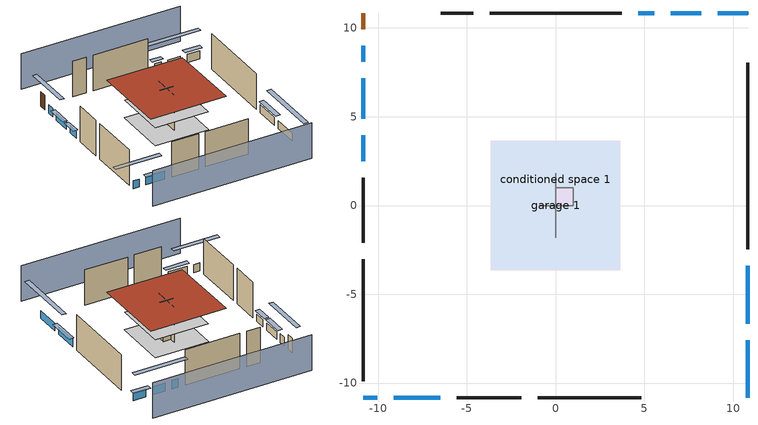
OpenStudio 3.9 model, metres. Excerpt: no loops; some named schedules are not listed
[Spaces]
conditioned space 1
 floor to garage 1 (Floor1 construction): -3.66,-3.66 -3.66,3.66 3.66,3.66 3.66,-3.66 z0
 floor foundation (Slab2 construction): -3.61,-3.61 -3.61,3.61 3.61,3.61 3.61,-3.61 z0
 floor adiabatic (AdiabaticFloorConstruction): -3.61,-3.61 -3.61,3.61 3.61,3.61 3.61,-3.61 z2.44
 wall outside (Wall3 construction): 10.84,-2.45 10.84,8.03 z0:4.88
 wall outside (Wall4 construction): -0.99,-10.84 4.84,-10.84 z0:4.88
 wall outside (Wall7 construction): -10.84,-3.03 -10.84,-9.91 z0:4.88
 wall outside (Wall8 construction): 3.73,10.84 -3.71,10.84 z0:4.88
 wall outside (AdiabaticWallConstruction): 10.84,-10.84 10.84,-7.58 / 10.84,-6.65 10.84,-3.38 / -10.85,-10.84 -10.03,-10.84 z0:1.07; -9.11,-10.84 -6.51,-10.84 z0:1.16; -10.84,9 -10.84,8.09 z0:1.22; -10.84,7.17 -10.84,4.89 z0:1.01; -10.84,3.96 -10.84,2.49 z0:0.98; 8.2,10.84 6.49,10.84 / 10.84,10.84 9.13,10.84 z0:1.13; 5.56,10.84 4.66,10.84 z0:1.19
 wall outside (AdiabaticWallConstruction 1): -10.84,10.84 -10.84,9.93 z0:2.03
 wall to garage 1 (Wall5 construction): 0,1.83 0,-1.83 z0:4.88
 wall to garage 1 (Wall6 construction): -0.91,0 0.91,0 z0:4.88
 window (WindowConstruction): 10.84,-10.84 10.84,-7.58 z0:1.07
 window (WindowConstruction 1): 10.84,-6.65 10.84,-3.38 z0:1.07
 window (WindowConstruction 2): -10.84,-10.84 -10.03,-10.84 z0:1.07
 window (WindowConstruction 3): -9.1,-10.84 -6.51,-10.84 z0:1.16
 window (WindowConstruction 4): -10.84,9 -10.84,8.09 z0:1.22
 window (WindowConstruction 5): -10.84,7.17 -10.84,4.89 z0:1.01
 window (WindowConstruction 6): -10.84,3.96 -10.84,2.49 z0:0.98
 window (WindowConstruction 7): 8.2,10.84 6.49,10.84 z0:1.13
 window (WindowConstruction 8): 5.56,10.84 4.66,10.84 z0:1.19
 window (WindowConstruction 9): 10.84,10.84 9.13,10.84 z0:1.13
 door (Door): -10.84,10.84 -10.84,9.93 z0:2.03
 ceiling adiabatic (AdiabaticFloorConstruction): 3.61,-3.61 3.61,3.61 -3.61,3.61 -3.61,-3.61 z2.44
 roof outside (Roof1 construction): -5.14,5.14 -5.14,-5.14 5.14,-5.14 5.14,5.14 z4.88
garage 1
 floor foundation (Slab1 construction): -3.66,-3.66 -3.66,3.66 3.66,3.66 3.66,-3.66 z0
 wall outside (Wall1 construction): -5.58,-10.84 -1.92,-10.84 z0:4.88
 wall outside (Wall2 construction): -10.84,1.56 -10.84,-2.1 z0:4.88
 wall outside (Wall9 construction): -4.64,10.84 -6.46,10.84 z0:4.88
central ac and furnace airloop ret air space
 floor adiabatic (AdiabaticConst): 0,0 0,1 1,1 1,0 z0
 wall adiabatic (AdiabaticConst): 0,1 0,0 1,0 1,1 0,1 z0:1
 ceiling adiabatic (AdiabaticConst): 1,0 1,1 0,1 0,0 z1
shading: 10.84,15.42 -10.84,15.42 / -10.84,-15.42 10.84,-15.42 z0:4.88; 10.84,-4.83 10.84,-13.59 11.45,-13.59 11.45,-4.83 z3.81; 10.84,-3.08 10.84,-6.95 11.45,-6.95 11.45,-3.08 z1.37; -7.29,-10.84 -13.59,-10.84 -13.59,-11.45 -7.29,-11.45 z3.81; -6.2,-10.84 -9.41,-10.84 -9.41,-11.45 -6.2,-11.45 z1.46; -10.84,5.35 -10.84,11.74 -11.45,11.74 -11.45,5.35 z3.96; -10.84,4.59 -10.84,7.47 -11.45,7.47 -11.45,4.59 z1.31; -10.84,2.18 -10.84,4.27 -11.45,4.27 -11.45,2.18 z1.28; 3.74,10.84 10.94,10.84 10.94,11.45 3.74,11.45 z3.87; 4.36,10.84 5.86,10.84 5.86,11.45 4.36,11.45 z1.49; 8.83,10.84 11.15,10.84 11.15,11.45 8.83,11.45 z1.43
[Site]
Portland Intl Arpt_OR: Latitude {deg}=45.59; Longitude {deg}=-122.6; Time Zone {hr}=-8; Elevation {m}=33; Terrain=Suburbs; Keep Site Location Information=Yes
[Site:GroundTemperature:Shallow]
10.2558, 8.96328, 8.85977, 9.47314, 11.9355, 14.3863, 16.5111, 17.8571, 17.9714, 16.8767, 14.8061, 12.4304
[Site:WaterMainsTemperature]
Calculation Method=Schedule; Temperature Schedule=mains temperature schedule
[Building]
Building 1
[Material] Roughness=Rough
Name | Thickness {m} | Conductivity {W/m-K} | Density {kg/m3} | Specific Heat {J/kg-K} | Thermal Absorptance | Solar Absorptance | Visible Absorptance
asphalt or fiberglass shingles | 0.00635 | 0.162714 | 1121.4 | 1465.45 | 0.9 | 0.85 | 0.85
roof rigid ins | 0.103632 | 0.029427 | 32.04 | 1214.23 | 0.9 | 0.7 | 0.7
osb sheathing 0.75 in. | 0.01905 | 0.115458 | 512.64 | 1214.23 | 0.9 | 0.7 | 0.7
roof stud and cavity | 0.2032 | 0.161866 | 78.34581 | 1123.46 | 0.9 | 0.7 | 0.7
gypsum board | 0.0127 | 0.160291 | 801 | 837.4 | 0.9 | 0.6 | 0.6
wood siding | 0.0254 | 0.102417 | 544.68 | 1172.36 | 0.9 | 0.85 | 0.85
osb sheathing 0.5 in. | 0.0127 | 0.115458 | 512.64 | 1214.23 | 0.9 | 0.7 | 0.7
wall stud and cavity | 0.1397 | 0.727959 | 139.0536 | 1170.24 | 0.9 | 0.6 | 0.6
wall stud and cavity 1 | 0.1397 | 0.0951301 | 139.0536 | 1170.24 | 0.9 | 0.7 | 0.7
osb sheathing 0.5 in. 1; osb sheathing 0.5 in. 2 | 0.0127 | 0.115458 | 512.64 | 1214.23
wall stud and cavity 2 | 0.1397 | 0.0856282 | 139.0536 | 1170.24 | 0.9 | 0.7 | 0.7
floor stud and cavity | 0.1397 | 0.923637 | 92.3553 | 1139.71 | 0.9 | 0.7 | 0.7
floor covering | 0.0127 | 0.0433444 | 54.468 | 1339.84 | 0.9 | 0.6 | 0.6
exterior vertical ins; exterior vertical ins 1 | 0.051816 | 0.029427 | 32.04 | 1214.23
concrete 4.0 in. | 0.1016 | 1.803125 | 2242.8 | 837.4 | 0.9 | 0.7 | 0.7
floor covering 1 | 0.0127 | 0.0450781 | 54.468 | 1339.84 | 0.9 | 0.9 | 0.9
wood siding 1; wood siding 2 | 0.0254 | 0.102417 | 544.68 | 1172.36
wall rigid ins; floor rigid ins | 0.512978 | 0.029427 | 32.04 | 1214.23 | 0.9 | 0.7 | 0.7
wall stud and cavity 3 | 0.0889 | 0.380278 | 52.3479 | 1209.89 | 0.9 | 0.7 | 0.7
door material | 0.04445 | 0.0612267 | 512.64 | 1214.23 | 0.9 | 0.7 | 0.7
floor stud and cavity 1 | 0.1397 | 1.75129 | 37.0049 | 1207.88 | 0.9 | 0.7 | 0.7
wall stud and cavity 4 | 0.0889 | 0.391764 | 83.0341 | 1211.67 | 0.9 | 0.7 | 0.7
furniture material conditioned space 1; furniture material garage 1 | 0.1524 | 0.115458 | 640.8 | 1214.23 | 0.9 | 0.6 | 0.6
[Construction]
Roof1 construction: asphalt or fiberglass shingles, roof rigid ins, osb sheathing 0.75 in., roof stud and cavity, gypsum board
Wall1 construction; Wall2 construction: wood siding, osb sheathing 0.5 in., wall stud and cavity
Wall3 construction; Wall4 construction: wood siding, osb sheathing 0.5 in., wall stud and cavity 1, gypsum board
Wall5 construction: osb sheathing 0.5 in. 1, wall stud and cavity 2, gypsum board
Wall6 construction: osb sheathing 0.5 in. 2, wall stud and cavity 2, gypsum board
Wall7 construction; Wall8 construction: wood siding, osb sheathing 0.5 in. 2, wall stud and cavity 1, gypsum board
Wall9 construction: wood siding, osb sheathing 0.5 in. 2, wall stud and cavity
Floor1 construction: floor stud and cavity, osb sheathing 0.75 in., floor covering
Slab1 construction: concrete 4.0 in.
Slab2 construction: concrete 4.0 in., floor covering 1
WindowConstruction; WindowConstruction 1; WindowConstruction 2; WindowConstruction 3; WindowConstruction 4; WindowConstruction 5; WindowConstruction 6; WindowConstruction 7; WindowConstruction 8; WindowConstruction 9: WindowMaterial
AdiabaticWallConstruction: wood siding 1, wall rigid ins, wall stud and cavity 3, gypsum board
Door: door material
AdiabaticWallConstruction 1: wood siding 2, wall rigid ins, wall stud and cavity 3, gypsum board
AdiabaticFloorConstruction: floor stud and cavity 1, floor rigid ins, osb sheathing 0.75 in., floor covering
PartitionWallConstruction: gypsum board, wall stud and cavity 4, gypsum board
furniture construction conditioned space 1: furniture material conditioned space 1
furniture construction garage 1: furniture material garage 1
AdiabaticConst: Adiabatic
[WindowMaterial:SimpleGlazingSystem]
WindowMaterial: U-Factor {W/m2-K}=2.78222; Solar Heat Gain Coefficient=0.56
[Material:NoMass]
Adiabatic: Roughness=Rough; Thermal Resistance {m2-K/W}=176.1
[ThermalZone] Multiplier=1; Use Ideal Air Loads=No
Name | Volume {m3} | Thermostat
conditioned space | 384.656 | conditioned space temperature setpoint
garage | 130.484
central ac and furnace airloop ret air zone | 1
[Sizing:Zone] Zone Cooling Design Supply Air Temperature Input Method=SupplyAirTemperature; Zone Cooling Design Supply Air Temperature {C}=14; Zone Cooling Design Supply Air Temperature Difference {deltaC}=11.11; Zone Heating Design Supply Air Temperature Input Method=SupplyAirTemperature; Zone Heating Design Supply Air Temperature {C}=40; Zone Heating Design Supply Air Temperature Difference {deltaC}=11.11; Zone Cooling Design Supply Air Humidity Ratio {kg-H2O/kg-air}=0.0085; Zone Heating Design Supply Air Humidity Ratio {kg-H2O/kg-air}=0.008; Cooling Design Air Flow Method=DesignDay; Heating Design Air Flow Method=DesignDay; Account for Dedicated Outdoor Air System=No; Dedicated Outdoor Air System Control Strategy=NeutralSupplyAir; Dedicated Outdoor Air Low Setpoint Temperature for Design {C}=autosize; Dedicated Outdoor Air High Setpoint Temperature for Design {C}=autosize; Zone Load Sizing Method=Sensible Load Only No Latent Load; Zone Latent Cooling Design Supply Air Humidity Ratio Input Method=HumidityRatioDifference; Zone Cooling Design Supply Air Humidity Ratio Difference {kgWater/kgDryAir}=0.005; Zone Latent Heating Design Supply Air Humidity Ratio Input Method=HumidityRatioDifference; Zone Humidification Design Supply Air Humidity Ratio Difference {kgWater/kgDryAir}=0.005; Sizing Option=Coincident
garage; central ac and furnace airloop ret air zone
[Space]
Name | Thermal Zone | Volume {m3}
conditioned space 1 | conditioned space | 384.656
garage 1 | garage | 130.484
central ac and furnace airloop ret air space | central ac and furnace airloop ret air zone
[ThermostatSetpoint:DualSetpoint]
conditioned space temperature setpoint: Heating Setpoint Temperature Schedule=heating setpoint; Cooling Setpoint Temperature Schedule=cooling setpoint; Temperature Difference Between Cutout And Setpoint {deltaC}=0
[Foundation:Kiva] Exterior Vertical Insulation Depth {m}=0.6096; Wall Height Above Grade {m}=0.1016; Wall Depth Below Slab {m}=0.2032
Name | Initial Indoor Air Temperature {C} | Exterior Vertical Insulation Material
Foundation Kiva 1 | 13.4258 | exterior vertical ins
Foundation Kiva 2 | 20 | exterior vertical ins 1
[Foundation:Kiva:Settings]
Soil Conductivity {W/m-K}=1.9041; Soil Density {kg/m3}=1842.3; Soil Specific Heat {J/kg-K}=418.7; Ground Solar Absorptivity=0.9; Ground Thermal Absorptivity=0.9; Ground Surface Roughness {m}=0.03; Far-Field Width {m}=40; Deep-Ground Boundary Condition=ZeroFlux; Deep-Ground Depth {m}=40; Minimum Cell Dimension {m}=0.2; Maximum Cell Growth Coefficient=3; Simulation Timestep=Timestep
[SurfaceProperty:ExposedFoundationPerimeter] Exposed Perimeter Calculation Method=TotalExposedPerimeter
Name | Total Exposed Perimeter {m}
Slab1 | 18.288
Slab2 | 26.09088
[SurfaceProperty:IncidentSolarMultiplier] Incident Solar Multiplier=1; Incident Solar Multiplier Schedule=trans schedule winter=0.85 summer=0.7
Window1; Window2; Window3; Window4; Window5; Window6; Window7; Window8; Window9; Window10
[InternalMass:Definition] Design Level Calculation Method=SurfaceArea
Name | Construction | Surface Area {m2}
partition wall mass | PartitionWallConstruction | 157.749
furniture mass conditioned space 1 | furniture construction conditioned space 1 | 63.09974
furniture mass garage 1 | furniture construction garage 1 | 5.35122
[InternalMass] Multiplier=1
Name | Internal Mass Definition | Space or SpaceType
partition wall mass | partition wall mass | conditioned space 1
furniture mass conditioned space 1 | furniture mass conditioned space 1 | conditioned space 1
furniture mass garage 1 | furniture mass garage 1 | garage 1
[Fan:SystemModel]
central ac and furnace supply fan: Availability Schedule=Always On Discrete; Design Maximum Air Flow Rate {m3/s}=0.469588; Speed Control Method=Discrete; Electric Power Minimum Flow Rate Fraction=0.2; Design Pressure Rise {Pa}=500; Motor Efficiency=1; Motor In Air Stream Fraction=1; Design Electric Power Consumption {W}=autosize; Design Power Sizing Method=PowerPerFlow; Electric Power Per Unit Flow Rate {W/(m3/s)}=1059.44; Electric Power Per Unit Flow Rate Per Unit Pressure {W-s/m3-Pa}=1.66667; Fan Total Efficiency=0.7; Motor Loss Radiative Fraction=0; Speed Flow Fraction 1=0.65126; Speed Electric Power Fraction 1=0.27622; Speed Flow Fraction 2=1; Speed Electric Power Fraction 2=1
[EnergyManagementSystem:Sensor]
Name | Output Variable or Output Meter Index Key | Output Variable or Output Meter
central_ac_and_furnace_supply_fan_s; central_ac_and_furnace_supply_fan_s_1 | central ac and furnace supply fan | Fan Electricity Energy
water_heater_amb_temp; fridge_tin_s_1 | garage | Zone Mean Air Temperature
water_heater_amb_rh | garage | Zone Air Relative Humidity
water_heater_T_set | water heater setpoint | Schedule Value
out_pb_s |  | Site Outdoor Air Barometric Pressure
out_wt_s |  | Site Outdoor Air Humidity Ratio
site_vw_s |  | Site Wind Speed
cool_season | cooling season schedule | Schedule Value
central_ac_and_furnace_airloop_Fan_RTF_s | central ac and furnace supply fan | Fan Runtime Fraction Speed 1
central_ac_and_furnace_airloop_Fan_RTF_s_1 | central ac and furnace supply fan | Fan Runtime Fraction Speed 2
central_ac_and_furnace_airloop_AH_MFR_s | Node 5 | System Node Mass Flow Rate
central_ac_and_furnace_airloop_AH_VFR_s | Node 5 | System Node Current Density Volume Flow Rate
central_ac_and_furnace_airloop_AH_Tout_s | Node 5 | System Node Temperature
central_ac_and_furnace_airloop_AH_Wout_s | Node 5 | System Node Humidity Ratio
central_ac_and_furnace_airloop_RA_T_s | Node 8 | System Node Temperature
central_ac_and_furnace_airloop_Ra_W_s | Node 8 | System Node Humidity Ratio
central_ac_and_furnace_airloop_0_DZ_T_s | garage | Zone Air Temperature
central_ac_and_furnace_airloop_0_DZ_W_s | garage | Zone Mean Air Humidity Ratio
natural_vent_s | natural vent schedule | Schedule Value
htg_sp_s | heating setpoint | Schedule Value
clg_sp_s | cooling setpoint | Schedule Value
mech_vent_range_fan_0_sch_s | mech vent range fan 0 schedule | Schedule Value
mech_vent_bath_fan_0_sch_s | mech vent bath fan 0 schedule | Schedule Value
clothes_dryer_exhaust_0_sch_s | clothes_dryer | Schedule Value
htg_load_cond |  | Heating:EnergyTransfer:Zone:CONDITIONED SPACE
clg_load_cond |  | Cooling:EnergyTransfer:Zone:CONDITIONED SPACE
htg_load_duct |  | Heating:EnergyTransfer:Zone:CENTRAL AC AND FURNACE AIRLOOP RET AIR ZONE
clg_load_duct |  | Cooling:EnergyTransfer:Zone:CENTRAL AC AND FURNACE AIRLOOP RET AIR ZONE
s_conv | Floor1 | Surface Inside Face Convection Heat Gain Energy
s_ig | Floor1 | Surface Inside Face Internal Gains Radiation Heat Gain Energy
s_sol | Floor1 | Surface Inside Face Solar Radiation Heat Gain Energy
s_lgt | Floor1 | Surface Inside Face Lights Radiation Heat Gain Energy
s_surf | Floor1 | Surface Inside Face Net Surface Thermal Radiation Heat Gain Energy
s_conv_1 | inferred conditioned ceiling | Surface Inside Face Convection Heat Gain Energy
s_ig_1 | inferred conditioned ceiling | Surface Inside Face Internal Gains Radiation Heat Gain Energy
s_sol_1 | inferred conditioned ceiling | Surface Inside Face Solar Radiation Heat Gain Energy
s_lgt_1 | inferred conditioned ceiling | Surface Inside Face Lights Radiation Heat Gain Energy
s_surf_1 | inferred conditioned ceiling | Surface Inside Face Net Surface Thermal Radiation Heat Gain Energy
s_conv_2 | inferred conditioned floor | Surface Inside Face Convection Heat Gain Energy
s_ig_2 | inferred conditioned floor | Surface Inside Face Internal Gains Radiation Heat Gain Energy
s_sol_2 | inferred conditioned floor | Surface Inside Face Solar Radiation Heat Gain Energy
s_lgt_2 | inferred conditioned floor | Surface Inside Face Lights Radiation Heat Gain Energy
s_surf_2 | inferred conditioned floor | Surface Inside Face Net Surface Thermal Radiation Heat Gain Energy
s_conv_3 | Roof1 | Surface Inside Face Convection Heat Gain Energy
s_ig_3 | Roof1 | Surface Inside Face Internal Gains Radiation Heat Gain Energy
s_sol_3 | Roof1 | Surface Inside Face Solar Radiation Heat Gain Energy
s_lgt_3 | Roof1 | Surface Inside Face Lights Radiation Heat Gain Energy
s_surf_3 | Roof1 | Surface Inside Face Net Surface Thermal Radiation Heat Gain Energy
s_conv_4 | Slab2 | Surface Inside Face Convection Heat Gain Energy
s_ig_4 | Slab2 | Surface Inside Face Internal Gains Radiation Heat Gain Energy
s_sol_4 | Slab2 | Surface Inside Face Solar Radiation Heat Gain Energy
s_lgt_4 | Slab2 | Surface Inside Face Lights Radiation Heat Gain Energy
s_surf_4 | Slab2 | Surface Inside Face Net Surface Thermal Radiation Heat Gain Energy
ss_sol | Door1 | Surface Inside Face Solar Radiation Heat Gain Energy
ss_lgt | Door1 | Surface Inside Face Lights Radiation Heat Gain Energy
ss_conv | Door1 | Surface Inside Face Convection Heat Gain Energy
ss_ig | Door1 | Surface Inside Face Internal Gains Radiation Heat Gain Energy
ss_surf | Door1 | Surface Inside Face Net Surface Thermal Radiation Heat Gain Energy
ss_conv_1 | Window1 | Surface Inside Face Convection Heat Gain Energy
ss_ig_1 | Window1 | Surface Inside Face Internal Gains Radiation Heat Gain Energy
ss_surf_1 | Window1 | Surface Inside Face Net Surface Thermal Radiation Heat Gain Energy
ss_trans_in | Window1 | Surface Window Transmitted Solar Radiation Rate
ss_back_out | Window1 | Surface Window Shortwave from Zone Back Out Window Heat Transfer Rate
ss_trans_out | Window1 | Surface Inside Face Initial Transmitted Diffuse Transmitted Out Window Solar Radiation Rate
ss_conv_2 | Window10 | Surface Inside Face Convection Heat Gain Energy
ss_ig_2 | Window10 | Surface Inside Face Internal Gains Radiation Heat Gain Energy
ss_surf_2 | Window10 | Surface Inside Face Net Surface Thermal Radiation Heat Gain Energy
ss_trans_in_1 | Window10 | Surface Window Transmitted Solar Radiation Rate
ss_back_out_1 | Window10 | Surface Window Shortwave from Zone Back Out Window Heat Transfer Rate
ss_trans_out_1 | Window10 | Surface Inside Face Initial Transmitted Diffuse Transmitted Out Window Solar Radiation Rate
ss_conv_3 | Window2 | Surface Inside Face Convection Heat Gain Energy
ss_ig_3 | Window2 | Surface Inside Face Internal Gains Radiation Heat Gain Energy
ss_surf_3 | Window2 | Surface Inside Face Net Surface Thermal Radiation Heat Gain Energy
ss_trans_in_2 | Window2 | Surface Window Transmitted Solar Radiation Rate
ss_back_out_2 | Window2 | Surface Window Shortwave from Zone Back Out Window Heat Transfer Rate
ss_trans_out_2 | Window2 | Surface Inside Face Initial Transmitted Diffuse Transmitted Out Window Solar Radiation Rate
ss_conv_4 | Window3 | Surface Inside Face Convection Heat Gain Energy
[ElectricEquipment:Definition] Design Level Calculation Method=EquipmentLevel
Name | Design Level {W} | Fraction Latent | Fraction Radiant | Fraction Lost
ceiling fan | 17.5511 | 0 | 0.558 | 0
clothes washer | 456.604 | 0.03 | 0.162 | 0.7
clothes dryer | 338.429 | 0.015 | 0.081 | 0.85
dishwasher | 1102.12 | 0.3 | 0.18 | 0.4
fridge | 45.9075 | 0 | 0.6 | 0
fridge 2 | 80.4475 | 0 | 0.6 | 0
cooking range | 2311.9 | 0.08 | 0.432 | 0.2
misc tv | 1108.54 | 0 | 0.6 | 0
misc plug loads | 654.091 | 0.021 | 0.558 | 0.049
misc well pump | 83.0177 | 0 | 0 | 1
whole house fan; mech vent house fan | 0 | 0 | 0 | 1
mech vent house fan cfis | 0 | 0 | 0 | 0
mech vent range fan 0; mech vent bath fan 0 | 30 | 0 | 0 | 1
[ElectricEquipment]
Name | Electric Equipment Definition | Space or SpaceType | Schedule
ceiling fan | ceiling fan | conditioned space 1 | ceiling_fan
clothes washer | clothes washer | conditioned space 1 | clothes_washer
clothes dryer | clothes dryer | conditioned space 1 | clothes_dryer
dishwasher | dishwasher | conditioned space 1 | dishwasher
fridge | fridge | conditioned space 1 | fridge schedule
fridge 1 | fridge 2 | garage 1 | fridge schedule 1
cooking range | cooking range | conditioned space 1 | cooking_range
misc tv | misc tv | conditioned space 1 | plug_loads_tv
misc plug loads | misc plug loads | conditioned space 1 | plug_loads_other
misc well pump | misc well pump | conditioned space 1 | misc well pump schedule
whole house fan | whole house fan | conditioned space 1 | Always On Discrete
mech vent house fan | mech vent house fan | conditioned space 1 | mech vent house fan schedule
mech vent house fan cfis | mech vent house fan cfis | conditioned space 1 | mech vent house fan cfis schedule
mech vent range fan 0 | mech vent range fan 0 | conditioned space 1 | mech vent range fan 0 schedule
mech vent bath fan 0 | mech vent bath fan 0 | conditioned space 1 | mech vent bath fan 0 schedule
[OtherEquipment:Definition] Design Level Calculation Method=EquipmentLevel
Name | Design Level {W} | Fraction Latent | Fraction Radiant | Fraction Lost
water heater sens; central ac and furnace airloop_0 SupSensLkToCond; central ac and furnace airloop_0 SupCondToLv; central ac and furnace airloop_0 RetCondToRP; central ac and furnace airloop_0 RetSensLkToRP; central ac and furnace airloop_0 SupCondToDZ; central ac and furnace airloop_0 RetCondToDZ; central ac and furnace airloop_0 SupSensLkToDZ; mech vent house fan sensible load | 0 | 0 | 0 | 0
water heater lat; central ac and furnace airloop_0 SupLatLkToCond; central ac and furnace airloop_0 RetLatLkToRP; central ac and furnace airloop_0 SupLatLkToDZ; mech vent house fan latent load | 0 | 1 | 0 | 0
water heater energy adjustment1 | 0.01 | 0 | 0 | 1
clothes dryer 2 | 4496.08 | 0.015 | 0.081 | 0.85
cooking range 2 | 0 | 0.08 | 0.432 | 0.2
general water use sensible | -43.4886 | 0 | 0.6 | 0
general water use latent | 44.1266 | 1 | 0 | 0
[OtherEquipment]
Name | Other Equipment Definition | Space or SpaceType | Schedule | Fuel Type
water heater sens | water heater sens | garage 1 | Always On Discrete
water heater lat | water heater lat | garage 1 | Always On Discrete
water heater energy adjustment1 | water heater energy adjustment1 | garage 1 | Always On Discrete | Electricity
clothes dryer 1 | clothes dryer 2 | conditioned space 1 | clothes_dryer | NaturalGas
cooking range 1 | cooking range 2 | conditioned space 1 | cooking_range | Electricity
general water use sensible | general water use sensible | conditioned space 1 | general water use schedule
general water use latent | general water use latent | conditioned space 1 | general water use schedule
central ac and furnace airloop_0 SupSensLkToCond | central ac and furnace airloop_0 SupSensLkToCond | conditioned space 1 | Always On Discrete
central ac and furnace airloop_0 SupLatLkToCond | central ac and furnace airloop_0 SupLatLkToCond | conditioned space 1 | Always On Discrete
central ac and furnace airloop_0 SupCondToLv | central ac and furnace airloop_0 SupCondToLv | conditioned space 1 | Always On Discrete
central ac and furnace airloop_0 RetCondToRP | central ac and furnace airloop_0 RetCondToRP | central ac and furnace airloop ret air space | Always On Discrete
central ac and furnace airloop_0 RetSensLkToRP | central ac and furnace airloop_0 RetSensLkToRP | central ac and furnace airloop ret air space | Always On Discrete
central ac and furnace airloop_0 RetLatLkToRP | central ac and furnace airloop_0 RetLatLkToRP | central ac and furnace airloop ret air space | Always On Discrete
central ac and furnace airloop_0 SupCondToDZ | central ac and furnace airloop_0 SupCondToDZ | garage 1 | Always On Discrete
central ac and furnace airloop_0 RetCondToDZ | central ac and furnace airloop_0 RetCondToDZ | garage 1 | Always On Discrete
central ac and furnace airloop_0 SupSensLkToDZ | central ac and furnace airloop_0 SupSensLkToDZ | garage 1 | Always On Discrete
central ac and furnace airloop_0 SupLatLkToDZ | central ac and furnace airloop_0 SupLatLkToDZ | garage 1 | Always On Discrete
mech vent house fan sensible load | mech vent house fan sensible load | conditioned space 1 | Always On Discrete
mech vent house fan latent load | mech vent house fan latent load | conditioned space 1 | Always On Discrete
[WaterUse:Equipment:Definition]
Name | Peak Flow Rate {m3/s}
clothes washer | 3.84867e-06
dishwasher | 1.42866e-05
[Lights:Definition] Design Level Calculation Method=LightingLevel; Fraction Radiant=0.6; Fraction Visible=0.2; Return Air Fraction=0
Name | Lighting Level {W}
interior lighting | 290.098
garage lighting | 10.1702
[Lights] Fraction Replaceable=1
Name | Lights Definition | Space or SpaceType | Schedule
interior lighting | interior lighting | conditioned space 1 | lighting_interior
garage lighting | garage lighting | garage 1 | lighting_garage
[Exterior:Lights:Definition]
exterior lighting: Design Level {W}=7.09205
[Exterior:Lights]
exterior lighting: Exterior Lights Definition=exterior lighting; Schedule=exterior lighting schedule
[People:Definition]
occupants: Number of People Calculation Method=People; Number of People {people}=2; Fraction Radiant=0.314171; Sensible Heat Fraction=0.56303; Carbon Dioxide Generation Rate {m3/s-W}=0; Enable ASHRAE 55 Comfort Warnings=No; Mean Radiant Temperature Calculation Type=EnclosureAveraged
[People]
occupants: People Definition=occupants; Space or SpaceType=conditioned space 1; Number of People Schedule=occupants; Activity Level Schedule=occupants activity schedule; Multiplier=1
[ZoneMixing] Schedule=Always On Continuous; Design Flow Rate Calculation Method=Flow/Zone; Design Flow Rate {m3/s}=0
Name | Zone or Space | Source Zone or Space
central ac and furnace airloop_0 ZoneMixDZToCond mix | conditioned space | garage
central ac and furnace airloop_0 ZoneMixCondToDZ mix | garage | conditioned space
[SpaceInfiltration:DesignFlowRate] Schedule=Always On Discrete; Design Flow Rate Calculation Method=Flow/Space; Design Flow Rate {m3/s}=0
Name | Space or SpaceType
natural vent flow; whole house fan flow; infil flow | conditioned space 1
garage 1 duct leakage imbalance infil flow | garage 1
[SpaceInfiltration:EffectiveLeakageArea]
infil garage 1: Space or SpaceType=garage 1; Schedule=Always On Discrete; Effective Air Leakage Area {cm2}=163.102; Stack Coefficient=0.000129147; Wind Coefficient=4.38083e-05
